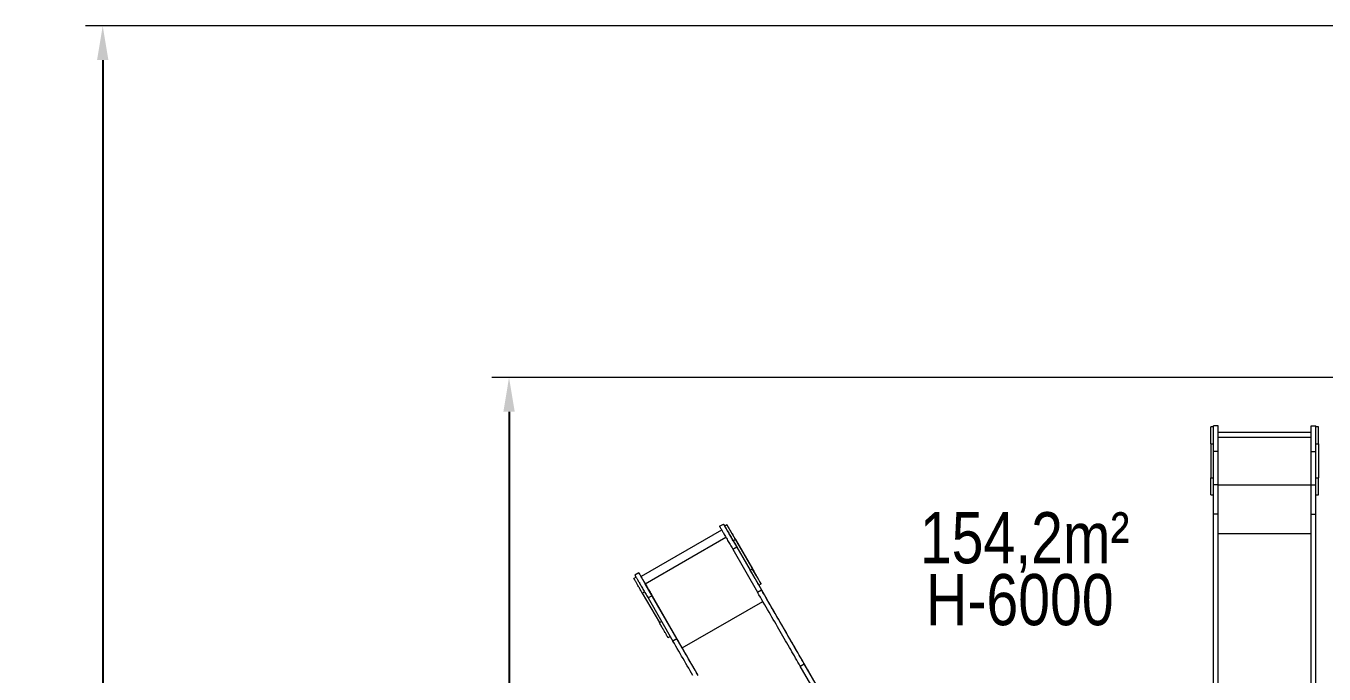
# Model space of a CAD drawing. Header units: millimetres. Extents: x -11024 to 8278, y -7837 to 5770.
# Drawn here: x -11024 to -3413, y 1969 to 5770 of the extents above; entities that cross this region are included whole.
import ezdxf

# ---------------------------------------------------------------- set-up
doc = ezdxf.new("R2010")
doc.units = ezdxf.units.MM
for name, color, linetype in [('DIKOM_ОБЪЕКТ', 7, 'Continuous'), ('DIKOM_РАЗМЕР_ЗОНА', 7, 'Continuous'), ('DIKOM_РАЗМЕР_ОБЪЕКТА', 7, 'Continuous')]:
    doc.layers.add(name, color=color, linetype=linetype)
doc.styles.add('style1', font='arial.ttf', dxfattribs={"width": 0.8})
doc.dimstyles.new('1-50', dxfattribs={"dimtxt": 300, "dimasz": 200, "dimexe": 100, "dimexo": 0, "dimgap": 100, "dimtad": 1, "dimtxsty": 'style1', "dimcen": 200, "dimclrd": 7, "dimclre": 7, "dimclrt": 7, "dimadec": 1, "dimazin": 2, "dimtfac": 1, "dimtmove": 0, "dimatfit": 2, "dimfxl": 0, "dimlwd": 25, "dimlwe": 18, "dimarcsym": 0})

# ---------------------------------------------------------------- blocks, each defined once
blk = doc.blocks.new('*D9')
at = {"layer": 'Defpoints', "color": 0, "transparency": 16777216}
for p in [(3740.7, 3707.5), (-8191.6, -3797.3), (-1076.1, -3797.3)]:
    blk.add_point(p, dxfattribs=at)
at = {"layer": 'DIKOM_РАЗМЕР_ОБЪЕКТА', "color": 7, "lineweight": 18, "transparency": 16777216}
for p, q in [((3740.7, 3707.5), (-8291.6, 3707.5)), ((-1076.1, -3797.3), (-8291.6, -3797.3))]:
    blk.add_line(p, q, dxfattribs=at)
at = {"layer": 'DIKOM_РАЗМЕР_ОБЪЕКТА', "color": 7, "lineweight": 25, "transparency": 16777216}
blk.add_line((-8191.6, 3507.5), (-8191.6, -3597.3), dxfattribs=at)
at = {"layer": 'DIKOM_РАЗМЕР_ОБЪЕКТА', "color": 7, "transparency": 16777216}
for points in [[(-8224.9, 3507.5), (-8158.2, 3507.5), (-8191.6, 3707.5)], [(-8224.9, -3597.3), (-8158.2, -3597.3), (-8191.6, -3797.3)]]:
    blk.add_solid(points, dxfattribs=at)
at = {"layer": 'DIKOM_РАЗМЕР_ОБЪЕКТА', "color": 7, "transparency": 16777216, "insert": (-8444.7, -44.9), "char_height": 300, "attachment_point": 5, "rotation": 90, "style": 'style1'}
blk.add_mtext('7500', dxfattribs=at)
blk = doc.blocks.new('*D11')
at = {"layer": 'Defpoints', "color": 0, "transparency": 16777216}
for p in [(3316.1, 5770.1), (-10574.2, -5797.3), (-1580.1, -5797.3)]:
    blk.add_point(p, dxfattribs=at)
at = {"layer": 'DIKOM_РАЗМЕР_ЗОНА', "color": 7, "lineweight": 18, "transparency": 16777216}
for p, q in [((3316.1, 5770.1), (-10674.2, 5770.1)), ((-1580.1, -5797.3), (-10674.2, -5797.3))]:
    blk.add_line(p, q, dxfattribs=at)
at = {"layer": 'DIKOM_РАЗМЕР_ЗОНА', "color": 7, "lineweight": 25, "transparency": 16777216}
blk.add_line((-10574.2, 5570.1), (-10574.2, -5597.3), dxfattribs=at)
at = {"layer": 'DIKOM_РАЗМЕР_ЗОНА', "color": 7, "transparency": 16777216}
for points in [[(-10607.5, 5570.1), (-10540.8, 5570.1), (-10574.2, 5770.1)], [(-10607.5, -5597.3), (-10540.8, -5597.3), (-10574.2, -5797.3)]]:
    blk.add_solid(points, dxfattribs=at)
at = {"layer": 'DIKOM_РАЗМЕР_ЗОНА', "color": 7, "transparency": 16777216, "insert": (-10827.3, -173), "char_height": 300, "attachment_point": 5, "rotation": 90, "style": 'style1'}
blk.add_mtext('11500', dxfattribs=at)

msp = doc.modelspace()

# ---------------------------------------------------------------- linework, layer by layer
at = {"layer": 'DIKOM_ОБЪЕКТ', "color": 7, "linetype": 'Continuous', "lineweight": 15}
for p, q in [((-4060.616, 3419.258), (-4075.616, 3419.258)), ((-4075.616, 3319.257), (-4075.616, 3419.258)), ((-4033.616, 3424.258), (-4060.616, 3424.258)), ((-4060.616, 3424.257), (-4060.616, 3424.258)), ((-4033.616, 3424.257), (-4060.616, 3424.257)), ((-4060.616, 3274.257), (-4060.616, 3424.257)), ((-4033.616, 3424.257), (-4033.616, 3424.258)), ((-4033.616, 3274.257), (-4033.616, 3424.257)), ((-3487.616, 3386.258), (-4033.616, 3386.258)), ((-4033.616, 3359.258), (-3487.616, 3359.258)), ((-3487.616, 3424.258), (-3460.616, 3424.258)), ((-3487.616, 3424.257), (-3487.616, 3424.258)), ((-3487.616, 3424.257), (-3460.616, 3424.257)), ((-3487.616, 3274.257), (-3487.616, 3424.257)), ((-3460.616, 3424.257), (-3460.616, 3424.258)), ((-3460.616, 3274.257), (-3460.616, 3424.257)), ((-3445.616, 3419.258), (-3460.616, 3419.258)), ((-3445.616, 3319.257), (-3445.616, 3419.258)), ((-4075.616, 3319.257), (-4060.616, 3319.257)), ((-4075.616, 3319.257), (-4075.616, 3119.258)), ((-4033.616, 3274.257), (-4060.616, 3274.257)), ((-4060.616, 3079.257), (-4060.616, 3274.257)), ((-4033.616, 3079.257), (-4033.616, 3274.257)), ((-3487.616, 3274.257), (-3460.616, 3274.257)), ((-3487.616, 3079.257), (-3487.616, 3274.257)), ((-3460.616, 3319.257), (-3445.616, 3319.257)), ((-3460.616, 3079.257), (-3460.616, 3274.257)), ((-3445.616, 3319.257), (-3445.616, 3119.258)), ((-4075.616, 3119.258), (-4060.616, 3119.258)), ((-4075.616, 3019.258), (-4075.616, 3119.258)), ((-4033.616, 3079.257), (-4060.616, 3079.257)), ((-4060.616, 2907.184), (-4060.616, 3079.257)), ((-4033.616, 3079.258), (-3487.616, 3079.258)), ((-4033.616, 2907.184), (-4033.616, 3079.257)), ((-3487.616, 3079.257), (-3460.616, 3079.257)), ((-3487.616, 2907.184), (-3487.616, 3079.257)), ((-3460.616, 3119.258), (-3445.616, 3119.258)), ((-3460.616, 2907.184), (-3460.616, 3079.257)), ((-3445.616, 3019.258), (-3445.616, 3119.258)), ((-4075.616, 3019.258), (-4060.616, 3019.258)), ((-3460.616, 3019.258), (-3445.616, 3019.258)), ((-4033.616, 2907.184), (-4060.616, 2907.184)), ((-4060.616, 1918.412), (-4060.616, 2907.184)), ((-4033.616, 1918.412), (-4033.616, 2907.184)), ((-3487.616, 2907.184), (-3460.616, 2907.184)), ((-3487.616, 1918.412), (-3487.616, 2907.184)), ((-3460.616, 1918.412), (-3460.616, 2907.184)), ((-6957.335, 2835.464), (-6933.953, 2848.964)), ((-6957.335, 2835.462), (-6933.952, 2848.962)), ((-6957.335, 2835.462), (-6957.335, 2835.464)), ((-6933.952, 2848.962), (-6933.953, 2848.964)), ((-6913.67, 2843.833), (-6926.66, 2836.333)), ((-6944.839, 2813.812), (-7417.685, 2540.815)), ((-7393.121, 2498.265), (-6920.275, 2771.263)), ((-6877.532, 2751.234), (-6864.542, 2758.734)), ((-6877.532, 2751.234), (-6777.548, 2578.055)), ((-6864.542, 2758.734), (-6764.557, 2585.555)), ((-6862.799, 2755.728), (-6762.813, 2582.549)), ((-4033.616, 2792.469), (-3487.616, 2792.469)), ((-6880.126, 2701.72), (-6856.743, 2715.22)), ((-6880.126, 2701.72), (-6734.433, 2449.372)), ((-6856.743, 2715.22), (-6711.049, 2462.872)), ((-7446.278, 2536.332), (-7459.266, 2528.833)), ((-7430.185, 2562.464), (-7453.568, 2548.964)), ((-7430.185, 2562.462), (-7453.568, 2548.962)), ((-7453.568, 2548.962), (-7453.568, 2548.964)), ((-7430.185, 2562.462), (-7430.185, 2562.464)), ((-6777.548, 2578.055), (-6764.557, 2585.555)), ((-7410.138, 2443.734), (-7397.149, 2451.233)), ((-7410.138, 2443.734), (-7310.153, 2270.555)), ((-7176.094, 2122.363), (-7393.121, 2498.265)), ((-6734.433, 2449.372), (-6711.049, 2462.872)), ((-6726.676, 2489.949), (-6713.685, 2497.449)), ((-6726.675, 2489.95), (-6679.339, 2407.961)), ((-7352.976, 2428.72), (-7376.358, 2415.22)), ((-7376.358, 2415.22), (-7230.665, 2162.872)), ((-7352.976, 2428.72), (-7207.282, 2176.372)), ((-7176.094, 2122.363), (-6703.249, 2395.36)), ((-7310.153, 2270.555), (-7297.165, 2278.053)), ((-7259.281, 2182.449), (-7246.296, 2189.946)), ((-7207.282, 2176.372), (-7230.665, 2162.872)), ((-6484.297, 2016.111), (-6460.914, 2029.611)), ((-5845.028, 908.791), (-6484.297, 2016.111)), ((-5821.646, 922.291), (-6460.914, 2029.611))]:
    msp.add_line(p, q, dxfattribs=at)
at = {"layer": 'DIKOM_ОБЪЕКТ', "color": 7, "linetype": 'Continuous', "lineweight": 15, "flags": 128}
for points in [[(-6957.335, 2835.462), (-6957.243, 2835.302), (-6956.967, 2834.823), (-6956.507, 2834.026), (-6955.865, 2832.913), (-6955.042, 2831.488), (-6954.04, 2829.752), (-6952.862, 2827.71), (-6951.509, 2825.367), (-6949.986, 2822.728), (-6948.295, 2819.799), (-6946.441, 2816.587), (-6944.428, 2813.1), (-6942.26, 2809.345), (-6939.943, 2805.331), (-6937.481, 2801.067), (-6934.881, 2796.563), (-6932.149, 2791.83), (-6929.29, 2786.878), (-6926.311, 2781.718), (-6923.22, 2776.364), (-6920.023, 2770.826), (-6916.728, 2765.118), (-6913.342, 2759.253), (-6909.873, 2753.245), (-6906.329, 2747.106), (-6902.718, 2740.852), (-6899.049, 2734.497), (-6895.33, 2728.055), (-6891.569, 2721.541), (-6887.776, 2714.971), (-6883.958, 2708.359), (-6880.126, 2701.72)], [(-6926.659, 2836.334), (-6926.752, 2836.497), (-6928.231, 2839.056), (-6929.55, 2841.34), (-6930.703, 2843.338), (-6931.688, 2845.043), (-6932.499, 2846.447), (-6933.133, 2847.545), (-6933.587, 2848.333), (-6933.861, 2848.806), (-6933.953, 2848.964)], [(-6933.952, 2848.962), (-6933.86, 2848.802), (-6933.584, 2848.323), (-6933.124, 2847.526), (-6932.482, 2846.413), (-6931.66, 2844.988), (-6930.658, 2843.252), (-6929.479, 2841.21), (-6928.127, 2838.867), (-6926.603, 2836.228), (-6924.913, 2833.299), (-6923.058, 2830.087), (-6921.045, 2826.6), (-6918.877, 2822.845), (-6916.56, 2818.831), (-6914.099, 2814.567), (-6911.498, 2810.063), (-6908.766, 2805.33), (-6905.907, 2800.378), (-6902.929, 2795.218), (-6899.837, 2789.864), (-6896.64, 2784.326), (-6893.345, 2778.618), (-6889.959, 2772.753), (-6886.49, 2766.745), (-6882.946, 2760.606), (-6879.335, 2754.352), (-6875.666, 2747.997), (-6871.947, 2741.555), (-6868.186, 2735.041), (-6864.393, 2728.471), (-6860.576, 2721.858), (-6856.743, 2715.22)], [(-6877.532, 2751.234), (-6880.493, 2756.361), (-6883.439, 2761.465), (-6886.362, 2766.527), (-6889.251, 2771.531), (-6892.095, 2776.458), (-6894.885, 2781.291), (-6897.611, 2786.013), (-6900.264, 2790.607), (-6902.834, 2795.058), (-6905.312, 2799.35), (-6907.689, 2803.468), (-6909.957, 2807.397), (-6912.108, 2811.123), (-6914.135, 2814.634), (-6916.03, 2817.917), (-6917.787, 2820.96), (-6919.399, 2823.753), (-6920.862, 2826.286), (-6922.169, 2828.55), (-6923.316, 2830.537), (-6924.299, 2832.241), (-6925.115, 2833.654), (-6925.761, 2834.773), (-6926.234, 2835.593), (-6926.533, 2836.112), (-6926.657, 2836.327), (-6926.66, 2836.333)], [(-6864.542, 2758.734), (-6867.502, 2763.861), (-6870.448, 2768.965), (-6873.371, 2774.027), (-6876.26, 2779.031), (-6879.104, 2783.957), (-6881.895, 2788.79), (-6884.621, 2793.513), (-6887.274, 2798.107), (-6889.843, 2802.558), (-6892.321, 2806.85), (-6894.698, 2810.968), (-6896.967, 2814.897), (-6899.118, 2818.623), (-6901.145, 2822.134), (-6903.04, 2825.417), (-6904.796, 2828.46), (-6906.409, 2831.253), (-6907.871, 2833.786), (-6909.178, 2836.05), (-6910.325, 2838.037), (-6911.309, 2839.741), (-6912.124, 2841.154), (-6912.77, 2842.273), (-6913.244, 2843.093), (-6913.543, 2843.612), (-6913.667, 2843.827), (-6913.615, 2843.738), (-6913.388, 2843.345), (-6912.986, 2842.649), (-6912.411, 2841.654), (-6911.665, 2840.362), (-6910.75, 2838.778), (-6909.67, 2836.908), (-6908.428, 2834.757), (-6907.029, 2832.335), (-6905.478, 2829.648), (-6903.78, 2826.707), (-6901.941, 2823.523), (-6899.968, 2820.105), (-6897.867, 2816.466), (-6895.646, 2812.62), (-6893.313, 2808.579), (-6890.875, 2804.357), (-6888.342, 2799.97), (-6885.722, 2795.433), (-6883.025, 2790.761), (-6880.26, 2785.972), (-6877.437, 2781.082), (-6874.565, 2776.108), (-6871.655, 2771.068), (-6868.717, 2765.98), (-6865.762, 2760.86), (-6862.799, 2755.728)], [(-6861.67, 2753.767), (-6861.77, 2753.939), (-6862.037, 2754.403), (-6862.45, 2755.118), (-6862.972, 2756.021), (-6863.555, 2757.032), (-6864.149, 2758.06), (-6864.7, 2759.015), (-6865.16, 2759.811), (-6865.487, 2760.378), (-6865.653, 2760.665), (-6865.642, 2760.647), (-6865.457, 2760.325), (-6865.112, 2759.729), (-6864.64, 2758.911), (-6864.081, 2757.943), (-6863.486, 2756.912), (-6862.907, 2755.909), (-6862.396, 2755.024), (-6861.998, 2754.335), (-6861.749, 2753.903), (-6861.67, 2753.767)], [(-7410.138, 2443.734), (-7413.098, 2448.861), (-7416.045, 2453.965), (-7418.968, 2459.027), (-7421.856, 2464.03), (-7424.701, 2468.957), (-7427.491, 2473.79), (-7430.217, 2478.513), (-7432.87, 2483.107), (-7435.439, 2487.559), (-7437.917, 2491.85), (-7440.295, 2495.968), (-7442.562, 2499.897), (-7444.714, 2503.623), (-7446.74, 2507.134), (-7448.635, 2510.417), (-7450.393, 2513.46), (-7452.005, 2516.253), (-7453.467, 2518.786), (-7454.774, 2521.05), (-7455.921, 2523.037), (-7456.905, 2524.741), (-7457.72, 2526.154), (-7458.366, 2527.273), (-7458.84, 2528.093), (-7459.138, 2528.612), (-7459.262, 2528.827), (-7459.266, 2528.833)], [(-7453.568, 2548.962), (-7453.475, 2548.801), (-7453.199, 2548.322), (-7452.739, 2547.526), (-7452.097, 2546.413), (-7451.274, 2544.988), (-7450.273, 2543.252), (-7449.094, 2541.21), (-7447.742, 2538.867), (-7446.219, 2536.228), (-7444.528, 2533.299), (-7442.674, 2530.087), (-7440.661, 2526.6), (-7438.493, 2522.845), (-7436.176, 2518.831), (-7433.714, 2514.567), (-7431.114, 2510.063), (-7428.381, 2505.33), (-7425.522, 2500.378), (-7422.544, 2495.218), (-7419.453, 2489.864), (-7416.255, 2484.326), (-7412.96, 2478.618), (-7409.574, 2472.753), (-7406.105, 2466.745), (-7402.562, 2460.606), (-7398.951, 2454.352), (-7395.281, 2447.997), (-7391.563, 2441.555), (-7387.801, 2435.041), (-7384.009, 2428.471), (-7380.191, 2421.859), (-7376.358, 2415.22)], [(-7417.684, 2540.816), (-7419.575, 2544.091), (-7421.354, 2547.171), (-7422.985, 2549.997), (-7424.464, 2552.556), (-7425.782, 2554.84), (-7426.936, 2556.838), (-7427.921, 2558.543), (-7428.731, 2559.947), (-7429.365, 2561.045), (-7429.82, 2561.833), (-7430.094, 2562.306), (-7430.185, 2562.464)], [(-7430.185, 2562.462), (-7430.092, 2562.302), (-7429.817, 2561.823), (-7429.357, 2561.026), (-7428.715, 2559.913), (-7427.892, 2558.488), (-7426.89, 2556.752), (-7425.712, 2554.71), (-7424.359, 2552.367), (-7422.836, 2549.728), (-7421.145, 2546.799), (-7419.291, 2543.587), (-7417.278, 2540.1), (-7415.11, 2536.345), (-7412.793, 2532.331), (-7410.331, 2528.067), (-7407.731, 2523.563), (-7404.998, 2518.83), (-7402.14, 2513.878), (-7399.162, 2508.718), (-7396.07, 2503.364), (-7392.873, 2497.826), (-7389.577, 2492.118), (-7386.192, 2486.253), (-7382.722, 2480.245), (-7379.178, 2474.106), (-7375.568, 2467.852), (-7371.899, 2461.497), (-7368.18, 2455.055), (-7364.419, 2448.541), (-7360.626, 2441.971), (-7356.808, 2435.359), (-7352.976, 2428.72)], [(-7393.121, 2498.265), (-7395.228, 2501.914), (-7397.316, 2505.531), (-7399.371, 2509.091), (-7401.379, 2512.569), (-7403.325, 2515.939), (-7405.195, 2519.178), (-7406.976, 2522.263), (-7408.655, 2525.171), (-7410.22, 2527.883), (-7411.661, 2530.377), (-7412.966, 2532.638), (-7414.127, 2534.649), (-7415.134, 2536.395), (-7415.982, 2537.863), (-7416.663, 2539.045), (-7417.175, 2539.93), (-7417.511, 2540.513), (-7417.672, 2540.79), (-7417.685, 2540.815)], [(-6726.676, 2489.949), (-6726.731, 2490.045), (-6726.958, 2490.438), (-6727.36, 2491.133), (-6727.935, 2492.129), (-6728.681, 2493.421), (-6729.596, 2495.005), (-6730.676, 2496.875), (-6731.918, 2499.026), (-6733.317, 2501.448), (-6734.868, 2504.134), (-6736.566, 2507.075), (-6738.405, 2510.26), (-6740.378, 2513.678), (-6742.479, 2517.316), (-6744.7, 2521.163), (-6747.033, 2525.204), (-6749.471, 2529.426), (-6752.004, 2533.812), (-6754.623, 2538.35), (-6757.32, 2543.021), (-6760.085, 2547.81), (-6762.909, 2552.7), (-6765.781, 2557.674), (-6768.69, 2562.714), (-6771.629, 2567.803), (-6774.585, 2572.923), (-6777.548, 2578.055)], [(-6761.686, 2580.588), (-6761.785, 2580.76), (-6762.053, 2581.224), (-6762.466, 2581.939), (-6762.987, 2582.842), (-6763.571, 2583.853), (-6764.164, 2584.881), (-6764.716, 2585.836), (-6765.175, 2586.632), (-6765.502, 2587.198), (-6765.668, 2587.486), (-6765.658, 2587.468), (-6765.472, 2587.146), (-6765.127, 2586.55), (-6764.655, 2585.731), (-6764.097, 2584.764), (-6763.501, 2583.733), (-6762.922, 2582.731), (-6762.411, 2581.845), (-6762.013, 2581.156), (-6761.764, 2580.724), (-6761.686, 2580.588)], [(-6762.813, 2582.549), (-6759.854, 2577.422), (-6756.907, 2572.318), (-6753.984, 2567.256), (-6751.096, 2562.252), (-6748.251, 2557.325), (-6745.461, 2552.492), (-6742.734, 2547.77), (-6740.082, 2543.175), (-6737.512, 2538.724), (-6735.034, 2534.432), (-6732.657, 2530.315), (-6730.389, 2526.386), (-6728.237, 2522.659), (-6726.211, 2519.149), (-6724.316, 2515.866), (-6722.559, 2512.823), (-6720.947, 2510.03), (-6719.484, 2507.497), (-6718.178, 2505.233), (-6717.03, 2503.245), (-6716.047, 2501.542), (-6715.231, 2500.128), (-6714.586, 2499.01), (-6714.112, 2498.189), (-6713.813, 2497.671), (-6713.689, 2497.456), (-6713.741, 2497.545), (-6713.968, 2497.938), (-6714.37, 2498.633), (-6714.945, 2499.629), (-6715.691, 2500.921), (-6716.606, 2502.505), (-6717.686, 2504.375), (-6718.927, 2506.525), (-6720.326, 2508.948), (-6721.877, 2511.635), (-6723.575, 2514.575), (-6725.415, 2517.76), (-6727.388, 2521.178), (-6729.489, 2524.816), (-6731.71, 2528.663), (-6734.043, 2532.704), (-6736.481, 2536.926), (-6739.014, 2541.313), (-6741.633, 2545.85), (-6744.33, 2550.521), (-6747.095, 2555.31), (-6749.919, 2560.2), (-6752.79, 2565.174), (-6755.7, 2570.214), (-6758.638, 2575.303), (-6761.594, 2580.423), (-6764.557, 2585.555)], [(-6484.297, 2016.111), (-6490.872, 2027.501), (-6497.561, 2039.088), (-6504.361, 2050.865), (-6511.267, 2062.828), (-6518.278, 2074.972), (-6525.39, 2087.29), (-6532.599, 2099.778), (-6539.903, 2112.429), (-6547.298, 2125.238), (-6554.781, 2138.199), (-6562.348, 2151.307), (-6569.996, 2164.555), (-6577.722, 2177.937), (-6585.522, 2191.447), (-6593.393, 2205.08), (-6601.33, 2218.828), (-6609.33, 2232.686), (-6617.391, 2246.648), (-6625.508, 2260.707), (-6633.677, 2274.856), (-6641.895, 2289.09), (-6650.158, 2303.402), (-6658.462, 2317.786), (-6666.804, 2332.234), (-6675.179, 2346.741), (-6683.585, 2361.3), (-6692.016, 2375.904), (-6700.47, 2390.547), (-6708.942, 2405.221), (-6717.429, 2419.922), (-6725.927, 2434.64), (-6734.433, 2449.372)], [(-6460.914, 2029.611), (-6467.49, 2041.001), (-6474.179, 2052.587), (-6480.978, 2064.365), (-6487.884, 2076.328), (-6494.895, 2088.472), (-6502.007, 2100.79), (-6509.216, 2113.278), (-6516.52, 2125.929), (-6523.915, 2138.738), (-6531.398, 2151.699), (-6538.965, 2164.807), (-6546.614, 2178.055), (-6554.339, 2191.437), (-6562.139, 2204.947), (-6570.01, 2218.58), (-6577.947, 2232.328), (-6585.948, 2246.186), (-6594.009, 2260.148), (-6602.125, 2274.207), (-6610.294, 2288.356), (-6618.512, 2302.59), (-6626.775, 2316.902), (-6635.079, 2331.286), (-6643.421, 2345.734), (-6651.796, 2360.241), (-6660.202, 2374.8), (-6668.633, 2389.404), (-6677.087, 2404.047), (-6685.56, 2418.721), (-6694.047, 2433.422), (-6702.545, 2448.14), (-6711.049, 2462.872)], [(-6419.484, 1957.87), (-6427.929, 1972.498), (-6436.463, 1987.278), (-6445.081, 2002.207), (-6453.782, 2017.278), (-6462.563, 2032.487), (-6471.42, 2047.828), (-6480.35, 2063.297), (-6489.351, 2078.888), (-6498.42, 2094.595), (-6507.552, 2110.414), (-6516.746, 2126.339), (-6525.998, 2142.364), (-6535.305, 2158.485), (-6544.664, 2174.696), (-6554.072, 2190.991), (-6563.526, 2207.365), (-6573.021, 2223.812), (-6582.556, 2240.327), (-6592.126, 2256.904), (-6601.73, 2273.537), (-6611.362, 2290.222), (-6621.021, 2306.951), (-6630.702, 2323.72), (-6640.404, 2340.523), (-6650.121, 2357.355), (-6659.852, 2374.209), (-6669.592, 2391.079), (-6679.339, 2407.961)], [(-7259.281, 2182.449), (-7259.337, 2182.545), (-7259.564, 2182.938), (-7259.966, 2183.633), (-7260.54, 2184.629), (-7261.287, 2185.921), (-7262.202, 2187.505), (-7263.282, 2189.375), (-7264.523, 2191.525), (-7265.922, 2193.948), (-7267.474, 2196.635), (-7269.172, 2199.575), (-7271.01, 2202.76), (-7272.984, 2206.178), (-7275.085, 2209.816), (-7277.305, 2213.663), (-7279.639, 2217.704), (-7282.076, 2221.925), (-7284.609, 2226.313), (-7287.229, 2230.85), (-7289.926, 2235.521), (-7292.691, 2240.31), (-7295.514, 2245.2), (-7298.386, 2250.174), (-7301.296, 2255.214), (-7304.234, 2260.303), (-7307.19, 2265.423), (-7310.153, 2270.555)], [(-6571.027, 2220.355), (-6570.937, 2220.201), (-6570.679, 2219.753), (-6570.273, 2219.05), (-6569.757, 2218.156), (-6569.176, 2217.149), (-6568.581, 2216.12), (-6568.026, 2215.158), (-6567.561, 2214.351), (-6567.224, 2213.77), (-6567.049, 2213.465), (-6567.049, 2213.465), (-6567.224, 2213.77), (-6567.561, 2214.352), (-6568.026, 2215.159), (-6568.581, 2216.12), (-6569.176, 2217.15), (-6569.757, 2218.157), (-6570.274, 2219.051), (-6570.679, 2219.753), (-6570.937, 2220.201), (-6571.027, 2220.355)], [(-7113.624, 1960.148), (-7121.741, 1974.207), (-7129.909, 1988.356), (-7138.127, 2002.59), (-7146.39, 2016.902), (-7154.694, 2031.286), (-7163.036, 2045.734), (-7171.411, 2060.241), (-7179.817, 2074.8), (-7188.248, 2089.404), (-7196.702, 2104.047), (-7205.175, 2118.721), (-7213.662, 2133.421), (-7222.16, 2148.14), (-7230.665, 2162.872)], [(-7082.18, 1959.686), (-7090.241, 1973.648), (-7098.358, 1987.707), (-7106.527, 2001.856), (-7114.745, 2016.09), (-7123.008, 2030.402), (-7131.312, 2044.786), (-7139.654, 2059.234), (-7148.029, 2073.741), (-7156.434, 2088.3), (-7164.866, 2102.904), (-7173.32, 2117.547), (-7181.792, 2132.221), (-7190.279, 2146.922), (-7198.777, 2161.64), (-7207.282, 2176.372)], [(-6532.389, 2153.432), (-6532.3, 2153.278), (-6532.042, 2152.83), (-6531.636, 2152.127), (-6531.12, 2151.233), (-6530.539, 2150.226), (-6529.944, 2149.197), (-6529.389, 2148.236), (-6528.923, 2147.428), (-6528.587, 2146.847), (-6528.412, 2146.542), (-6528.412, 2146.543), (-6528.587, 2146.847), (-6528.923, 2147.429), (-6529.389, 2148.236), (-6529.944, 2149.197), (-6530.539, 2150.227), (-6531.12, 2151.234), (-6531.636, 2152.128), (-6532.042, 2152.83), (-6532.3, 2153.278), (-6532.389, 2153.432)], [(-7082.288, 1959.883), (-7091.558, 1975.941), (-7100.862, 1992.057), (-7110.196, 2008.224), (-7119.557, 2024.437), (-7128.941, 2040.691), (-7138.346, 2056.98), (-7147.766, 2073.297), (-7157.2, 2089.637), (-7166.644, 2105.994), (-7176.094, 2122.363)]]:
    msp.add_lwpolyline(points, dxfattribs=at)

# ---------------------------------------------------------------- texts
at = {"layer": 'DIKOM_РАЗМЕР_ОБЪЕКТА', "char_height": 300, "width": 5885.53069, "attachment_point": 1, "style": 'style1'}
for s, insert in [('154,2m²', (-5782.656, 2918.644)), ('H-6000', (-5745.839, 2555.619))]:
    msp.add_mtext(s, dxfattribs=dict(at, insert=insert))

# ---------------------------------------------------------------- dimensions: what is measured, and where the dimension line sits
at = {"layer": 'DIKOM_РАЗМЕР_ЗОНА'}
dim = msp.add_linear_dim(base=(-10574.155, -5797.252), p1=(3316.126, 5770.14), p2=(-1580.087, -5797.252), angle=90, text='11500', dimstyle='1-50', dxfattribs=at)
dim.commit()
dim.dimension.update_dxf_attribs({"geometry": '*D11', "text_midpoint": (-10574.155, -172.992), "dimtype": 160})
at = {"layer": 'DIKOM_РАЗМЕР_ОБЪЕКТА'}
dim = msp.add_linear_dim(base=(-8191.564, -3797.252), p1=(3740.68, 3707.508), p2=(-1076.116, -3797.252), angle=90, text='7500', dimstyle='1-50', dxfattribs=at)
dim.commit()
dim.dimension.update_dxf_attribs({"geometry": '*D9', "text_midpoint": (-8191.564, -44.872), "dimtype": 160})

doc.saveas('drawing.dxf')
